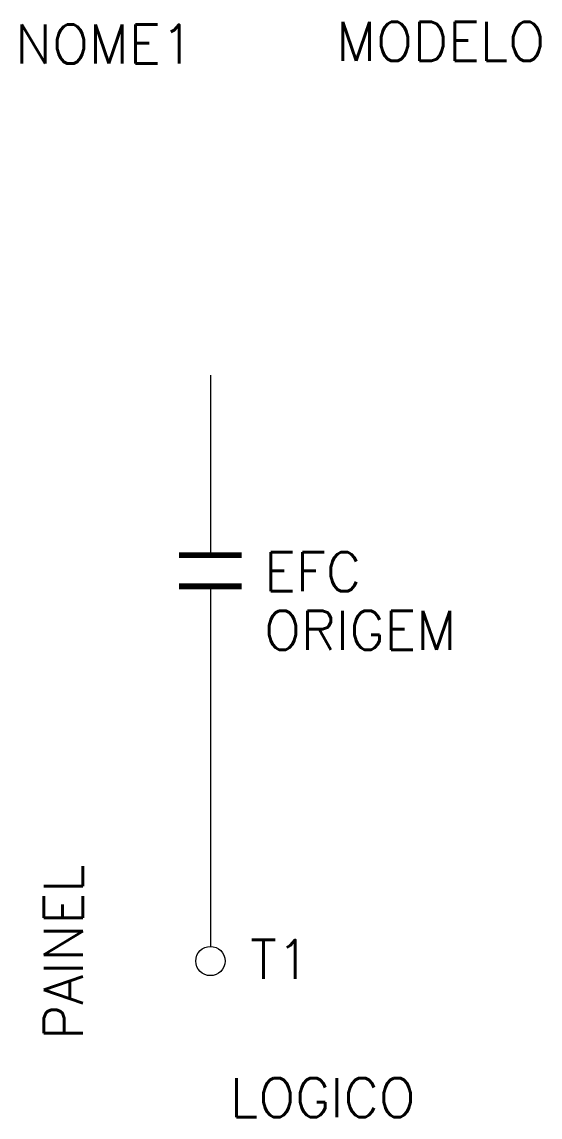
# Model space of a CAD drawing. Header units: millimetres. Extents: x 22.6 to 49.2, y -48.7 to 7.4.
import ezdxf
from ezdxf.enums import TextEntityAlignment as Align

# ---------------------------------------------------------------- set-up
doc = ezdxf.new("R2010")
doc.units = ezdxf.units.MM
doc.header["$LTSCALE"] = 10
doc.styles.add('ROMANS', font='romans.shx')

msp = doc.modelspace()

# ---------------------------------------------------------------- linework, layer by layer
at = {"color": 7}
for p, q in [((32.293, -10.725), (32.293, -19.95)), ((32.293, -21.55), (32.293, -40))]:
    msp.add_line(p, q, dxfattribs=at)
at = {"color": 7, "const_width": 0.3}
for points in [[(30.693, -19.95), (33.893, -19.95)], [(30.693, -21.55), (33.893, -21.55)]]:
    msp.add_lwpolyline(points, dxfattribs=at)
at = {"color": 7}
msp.add_circle((32.293, -40.75), 0.75, dxfattribs=at)

# ---------------------------------------------------------------- texts
at = {"color": 7, "lineweight": -3, "style": 'ROMANS'}
msp.add_attdef('MODELO', text='', height=2, dxfattribs=at).set_placement((49.445, 6.384), align=Align.MIDDLE_RIGHT)
for tag, text, p in [('NOME1', '', (22.293, 6.25)), ('EFC', '', (35.043, -20.795)), ('ORIGEM', 'ENDERECO FISICO', (35.043, -23.795))]:
    msp.add_attdef(tag, text=text, height=2, dxfattribs=at).set_placement(p, align=Align.MIDDLE_LEFT)
msp.add_attdef('PAINEL', text='', height=2, rotation=90, dxfattribs=at).set_placement((24.761, -44.799), align=Align.MIDDLE_LEFT)
at = {"color": 7, "style": 'ROMANS'}
msp.add_attdef('T1', (34.324, -41.67), '', height=2, dxfattribs=at)
at = {"color": 7, "lineweight": -3, "style": 'ROMANS'}
msp.add_attdef('LOGICO', text='DIAGRAMA LOGICO', height=2, dxfattribs=at).set_placement((33.293, -46.75), align=Align.TOP_LEFT)

doc.saveas('drawing.dxf')
